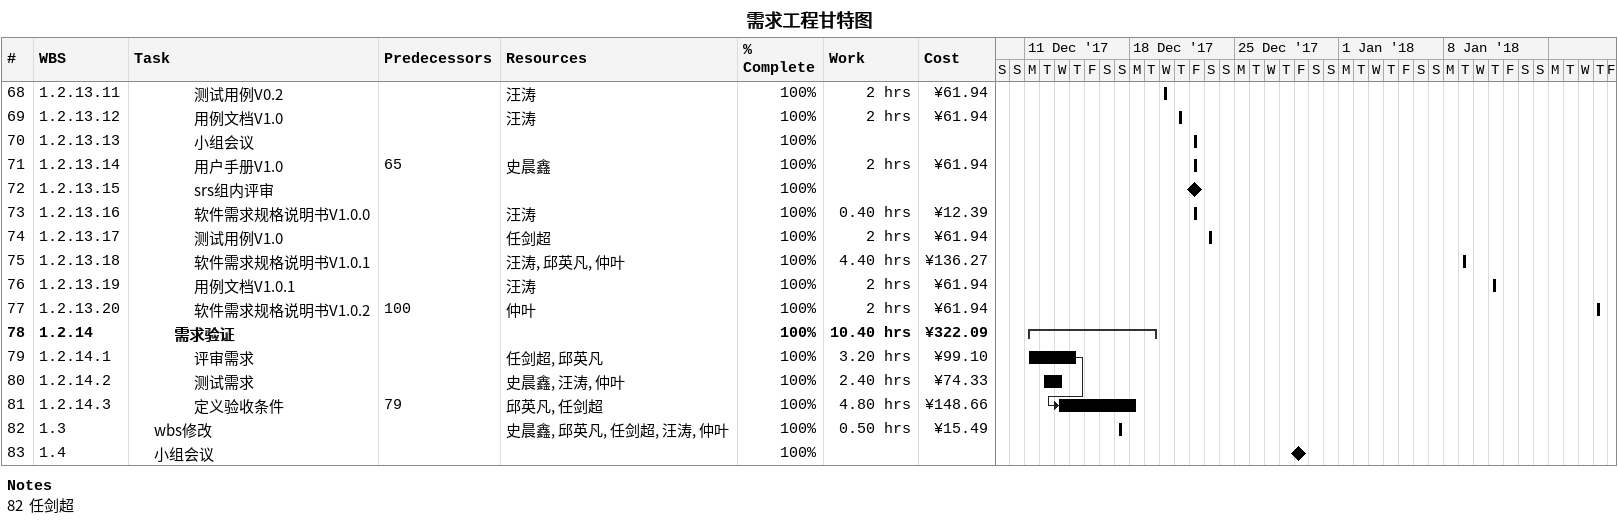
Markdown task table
需求工程甘特图

| ID | WBS | Task | Start | Finish | Predecessors | Resources | % complete | Work (h) | Cost (¥) |
|---|---|---|---|---|---|---|---|---|---|
| 68 | 1.2.13.11 | 测试用例V0.2 | 2017-12-20 | 2017-12-20 |  | 汪涛 | 100 | 2 | 61.94 |
| 69 | 1.2.13.12 | 用例文档V1.0 | 2017-12-21 | 2017-12-21 |  | 汪涛 | 100 | 2 | 61.94 |
| 70 | 1.2.13.13 | 小组会议 | 2017-12-22 | 2017-12-22 |  |  | 100 |  |  |
| 71 | 1.2.13.14 | 用户手册V1.0 | 2017-12-22 | 2017-12-22 | 65 | 史晨鑫 | 100 | 2 | 61.94 |
| 72 | 1.2.13.15 | srs组内评审 (milestone) | 2017-12-22 | 2017-12-22 |  |  | 100 |  |  |
| 73 | 1.2.13.16 | 软件需求规格说明书V1.0.0 | 2017-12-22 | 2017-12-22 |  | 汪涛 | 100 | 0.40 | 12.39 |
| 74 | 1.2.13.17 | 测试用例V1.0 | 2017-12-23 | 2017-12-23 |  | 任剑超 | 100 | 2 | 61.94 |
| 75 | 1.2.13.18 | 软件需求规格说明书V1.0.1 | 2018-01-09 | 2018-01-09 |  | 汪涛, 邱英凡, 仲叶 | 100 | 4.40 | 136.27 |
| 76 | 1.2.13.19 | 用例文档V1.0.1 | 2018-01-11 | 2018-01-11 |  | 汪涛 | 100 | 2 | 61.94 |
| 77 | 1.2.13.20 | 软件需求规格说明书V1.0.2 | 2018-01-18 | 2018-01-18 | 100 | 仲叶 | 100 | 2 | 61.94 |
| 78 | 1.2.14 | **需求验证** | 2017-12-11 | 2017-12-19 |  |  | 100 | 10.40 | 322.09 |
| 79 | 1.2.14.1 | 评审需求 | 2017-12-11 | 2017-12-14 |  | 任剑超, 邱英凡 | 100 | 3.20 | 99.10 |
| 80 | 1.2.14.2 | 测试需求 | 2017-12-12 | 2017-12-13 |  | 史晨鑫, 汪涛, 仲叶 | 100 | 2.40 | 74.33 |
| 81 | 1.2.14.3 | 定义验收条件 | 2017-12-13 | 2017-12-18 | 79 | 邱英凡, 任剑超 | 100 | 4.80 | 148.66 |
| 82 | 1.3 | wbs修改 | 2017-12-17 | 2017-12-17 |  | 史晨鑫, 邱英凡, 任剑超, 汪涛, 仲叶 | 100 | 0.50 | 15.49 |
| 83 | 1.4 | 小组会议 (milestone) | 2017-12-29 | 2017-12-29 |  |  | 100 |  |  |

Notes
- 82: 任剑超
